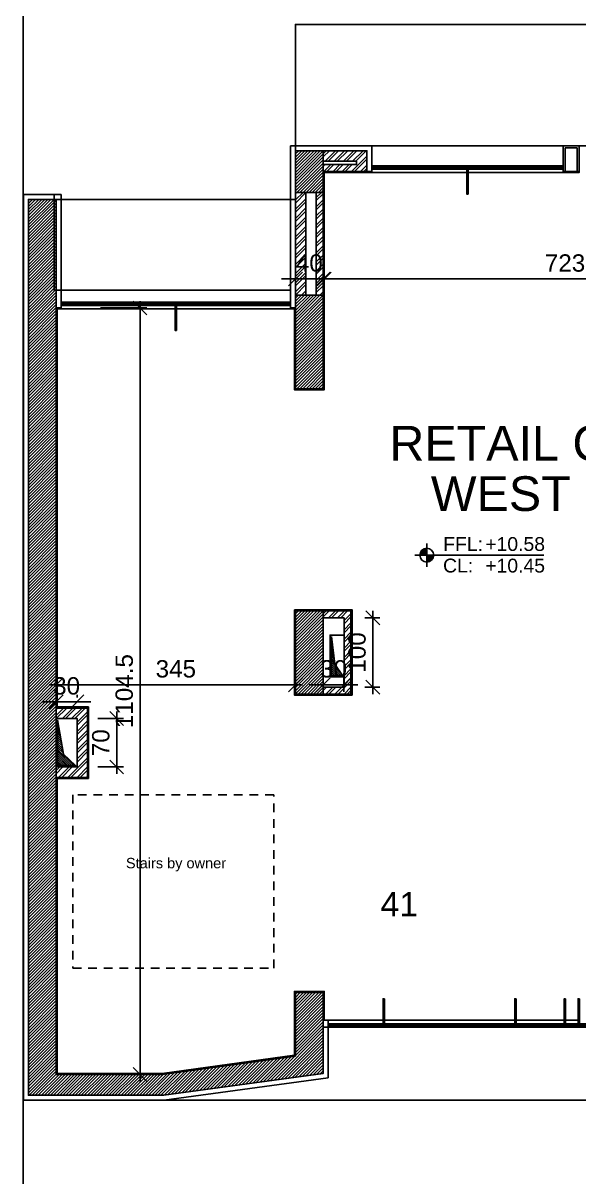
# Model space of a CAD drawing. Header units: inches. Extents: x -0.1 to 45.6, y -3.9 to 61.5.
# Drawn here: x 0 to 8.02, y 5.85 to 22.48 of the extents above; entities that cross this region are included whole.
import ezdxf
from ezdxf.enums import TextEntityAlignment as Align

# ---------------------------------------------------------------- set-up
doc = ezdxf.new("R2010")
doc.units = ezdxf.units.IN
doc.header["$MEASUREMENT"] = 0
doc.header["$PDMODE"] = 35
doc.header["$PDSIZE"] = 0.3
doc.linetypes.add('S-1ST$0$HIDDEN2', pattern=[0.1875, 0.125, -0.0625])
doc.layers.get('0').update_dxf_attribs({"linetype": 'CONTINUOUS'})
doc.layers.get('DEFPOINTS').update_dxf_attribs({"linetype": 'CONTINUOUS'})
for name, color, linetype in [('A-ALU', 9, 'CONTINUOUS'), ('A-ANNO-LEVL', 3, 'CONTINUOUS'), ('A-AREAS', 6, 'CONTINUOUS'), ('A-AREAS-TXT', 6, 'CONTINUOUS'), ('a-dim', 3, 'CONTINUOUS'), ('A-HATCH-CONC', 8, 'CONTINUOUS'), ('A-HATCH-WALL', 8, 'CONTINUOUS'), ('A-NOMENCLATURE', 3, 'CONTINUOUS'), ('A-PLASTER', 8, 'CONTINUOUS'), ('A-PROJECTION', 9, 'CONTINUOUS'), ('a-revetement', 1, 'CONTINUOUS'), ('a-shaft', 251, 'CONTINUOUS'), ('a-stru-fac', 200, 'CONTINUOUS'), ('a-text-red', 10, 'CONTINUOUS'), ('A-WALL', 4, 'CONTINUOUS'), ('Parcelle$0$N-PLOT', 5, 'CONTINUOUS'), ('S-1ST$0$A-SHAFT 1ST', 8, 'CONTINUOUS'), ('S-1ST$0$A-STR 1ST', 2, 'CONTINUOUS'), ('S-1ST$0$Parcelle$0$N-PLOT', 5, 'CONTINUOUS'), ('S-1ST$0$S-SLAB LIMIT 1ST', 1, 'CONTINUOUS'), ('S-SLAB LIMIT 1ST', 2, 'CONTINUOUS')]:
    doc.layers.add(name, color=color, linetype=linetype)
doc.styles.add('A100-STEXT', font='ARIAL.TTF', dxfattribs={"height": 0.25})
doc.styles.add('BLOCK', font='ARIAL.TTF', dxfattribs={"width": 0.8, "height": 0.25})
doc.dimstyles.new('A100-DIM', dxfattribs={"dimtxt": 0.25, "dimasz": 0.2, "dimexe": 0.1, "dimexo": 0.3, "dimgap": 0.1, "dimtad": 1, "dimlfac": 100, "dimrnd": 0.5, "dimdsep": 46, "dimtxsty": 'A100-STEXT', "dimblk1": 'OBLIQUE', "dimblk2": 'OBLIQUE', "dimsah": 1, "dimcen": -0.05, "dimdle": 0.1, "dimclrd": 15, "dimclre": 15, "dimclrt": 256, "dimadec": 0, "dimazin": 0, "dimtfac": 0.28, "dimtix": 1, "dimtmove": 2, "dimatfit": 3, "dimldrblk": 'OBLIQUE', "dimfxl": 0, "dimtolj": 1, "dimarcsym": 0})
pattern_1 = [(45, (-9e-11, -0.043868), (-0.022097087, 0.022097087), [])]
pattern_2 = [(45, (-2e-10, -0.04382), (-0.06629126, 0.06629126), []), (45, (0.04419, -0.04382), (-0.06629126, 0.06629126), [])]

# ---------------------------------------------------------------- blocks, each defined once
blk = doc.blocks.new('_OBLIQUE')
at = {"color": 0, "linetype": 'ByBlock'}
blk.add_line((-0.5, -0.5), (0.5, 0.5), dxfattribs=at)
blk = doc.blocks.new('*D134')
at = {"layer": 'a-dim', "color": 15, "lineweight": -2}
for p, q in [((11.578, 19.352), (11.578, 18.689)), ((4.343, 19.187), (4.343, 18.689)), ((4.243, 18.789), (11.678, 18.789))]:
    blk.add_line(p, q, dxfattribs=at)
at = {"layer": 'DEFPOINTS', "color": 0}
for p in [(11.578, 19.652), (4.343, 19.487), (11.578, 18.789)]:
    blk.add_point(p, dxfattribs=at)
at = {"layer": 'a-dim', "color": 15, "lineweight": -2, "xscale": 0.2, "yscale": 0.2, "zscale": 0.2, "rotation": 180}
blk.add_blockref('_OBLIQUE', (4.343, 18.789), dxfattribs=at)
at = {"layer": 'a-dim', "color": 15, "lineweight": -2, "xscale": 0.2, "yscale": 0.2, "zscale": 0.2}
blk.add_blockref('_OBLIQUE', (11.578, 18.789), dxfattribs=at)
at = {"layer": 'a-dim', "insert": (7.961, 19.017), "char_height": 0.25, "attachment_point": 5, "style": 'A100-STEXT'}
blk.add_mtext('\\A1;723.5', dxfattribs=at)
blk = doc.blocks.new('*D144')
at = {"layer": 'a-dim', "color": 15, "lineweight": -2}
for p, q in [((0.478, 12.906), (0.478, 12.796)), ((0.478, 12.696), (0.278, 12.696)), ((0.478, 12.696), (0.778, 12.696)), ((0.778, 12.756), (0.778, 12.796)), ((0.778, 12.696), (0.978, 12.696))]:
    blk.add_line(p, q, dxfattribs=at)
at = {"layer": 'DEFPOINTS', "color": 0}
for p in [(0.778, 12.696), (0.478, 12.606), (0.778, 12.456)]:
    blk.add_point(p, dxfattribs=at)
at = {"layer": 'a-dim', "color": 15, "lineweight": -2, "xscale": 0.2, "yscale": 0.2, "zscale": 0.2}
blk.add_blockref('_OBLIQUE', (0.478, 12.696), dxfattribs=at)
at = {"layer": 'a-dim', "color": 15, "lineweight": -2, "xscale": 0.2, "yscale": 0.2, "zscale": 0.2, "rotation": 180}
blk.add_blockref('_OBLIQUE', (0.778, 12.696), dxfattribs=at)
at = {"layer": 'a-dim', "insert": (0.628, 12.923), "char_height": 0.25, "attachment_point": 5, "style": 'A100-STEXT'}
blk.add_mtext('\\A1;30', dxfattribs=at)
blk = doc.blocks.new('*D145')
at = {"layer": 'a-dim', "color": 15, "lineweight": -2}
for p, q in [((0.478, 12.906), (0.478, 13.041)), ((3.928, 13.106), (3.928, 12.841)), ((0.378, 12.941), (4.028, 12.941))]:
    blk.add_line(p, q, dxfattribs=at)
at = {"layer": 'DEFPOINTS', "color": 0}
for p in [(3.928, 13.406), (3.928, 12.941), (0.478, 12.606)]:
    blk.add_point(p, dxfattribs=at)
at = {"layer": 'a-dim', "color": 15, "lineweight": -2, "xscale": 0.2, "yscale": 0.2, "zscale": 0.2, "rotation": 180}
blk.add_blockref('_OBLIQUE', (0.478, 12.941), dxfattribs=at)
at = {"layer": 'a-dim', "color": 15, "lineweight": -2, "xscale": 0.2, "yscale": 0.2, "zscale": 0.2}
blk.add_blockref('_OBLIQUE', (3.928, 12.941), dxfattribs=at)
at = {"layer": 'a-dim', "insert": (2.203, 13.169), "char_height": 0.25, "attachment_point": 5, "style": 'A100-STEXT'}
blk.add_mtext('\\A1;345', dxfattribs=at)
blk = doc.blocks.new('*D146')
at = {"layer": 'a-dim', "color": 15, "lineweight": -2}
for p, q in [((4.328, 13.106), (4.328, 12.841)), ((4.628, 13.106), (4.628, 12.841)), ((4.328, 12.941), (4.128, 12.941)), ((4.328, 12.941), (4.628, 12.941)), ((4.628, 12.941), (4.828, 12.941))]:
    blk.add_line(p, q, dxfattribs=at)
at = {"layer": 'DEFPOINTS', "color": 0}
for p in [(4.328, 13.406), (4.628, 13.406), (4.628, 12.941)]:
    blk.add_point(p, dxfattribs=at)
at = {"layer": 'a-dim', "color": 15, "lineweight": -2, "xscale": 0.2, "yscale": 0.2, "zscale": 0.2}
blk.add_blockref('_OBLIQUE', (4.328, 12.941), dxfattribs=at)
at = {"layer": 'a-dim', "color": 15, "lineweight": -2, "xscale": 0.2, "yscale": 0.2, "zscale": 0.2, "rotation": 180}
blk.add_blockref('_OBLIQUE', (4.628, 12.941), dxfattribs=at)
at = {"layer": 'a-dim', "insert": (4.478, 13.169), "char_height": 0.25, "attachment_point": 5, "style": 'A100-STEXT'}
blk.add_mtext('\\A1;30', dxfattribs=at)
blk = doc.blocks.new('*D147')
at = {"layer": 'a-dim', "color": 15, "lineweight": -2}
for p, q in [((1.687, 7.226), (1.687, 18.471)), ((1.116, 18.371), (1.787, 18.371)), ((1.116, 7.326), (1.787, 7.326))]:
    blk.add_line(p, q, dxfattribs=at)
at = {"layer": 'DEFPOINTS', "color": 0}
for p in [(0.816, 18.371), (1.687, 18.371), (0.816, 7.326)]:
    blk.add_point(p, dxfattribs=at)
at = {"layer": 'a-dim', "color": 15, "lineweight": -2, "xscale": 0.2, "yscale": 0.2, "zscale": 0.2}
for p, rotation in [((1.687, 18.371), 90), ((1.687, 7.326), 270)]:
    blk.add_blockref('_OBLIQUE', p, dxfattribs=dict(at, rotation=rotation))
at = {"layer": 'a-dim', "insert": (1.46, 12.849), "char_height": 0.25, "attachment_point": 5, "rotation": 90, "style": 'A100-STEXT'}
blk.add_mtext('\\A1;1104.5', dxfattribs=at)
blk = doc.blocks.new('*D148')
at = {"layer": 'a-dim', "color": 15, "lineweight": -2}
for p, q in [((1.35, 11.656), (1.35, 12.556)), ((1.078, 12.456), (1.45, 12.456)), ((1.078, 11.756), (1.45, 11.756))]:
    blk.add_line(p, q, dxfattribs=at)
at = {"layer": 'DEFPOINTS', "color": 0}
for p in [(0.778, 12.456), (1.35, 12.456), (0.778, 11.756)]:
    blk.add_point(p, dxfattribs=at)
at = {"layer": 'a-dim', "color": 15, "lineweight": -2, "xscale": 0.2, "yscale": 0.2, "zscale": 0.2}
for p, rotation in [((1.35, 12.456), 90), ((1.35, 11.756), 270)]:
    blk.add_blockref('_OBLIQUE', p, dxfattribs=dict(at, rotation=rotation))
at = {"layer": 'a-dim', "insert": (1.122, 12.106), "char_height": 0.25, "attachment_point": 5, "rotation": 90, "style": 'A100-STEXT'}
blk.add_mtext('\\A1;70', dxfattribs=at)
blk = doc.blocks.new('*D149')
at = {"layer": 'a-dim', "color": 15, "lineweight": -2}
for p, q in [((3.928, 18.789), (3.728, 18.789)), ((3.928, 18.856), (3.928, 18.889)), ((3.928, 18.789), (4.328, 18.789)), ((4.328, 18.856), (4.328, 18.889)), ((4.328, 18.789), (4.528, 18.789))]:
    blk.add_line(p, q, dxfattribs=at)
at = {"layer": 'DEFPOINTS', "color": 0}
for p in [(4.328, 18.789), (3.928, 18.556), (4.328, 18.556)]:
    blk.add_point(p, dxfattribs=at)
at = {"layer": 'a-dim', "color": 15, "lineweight": -2, "xscale": 0.2, "yscale": 0.2, "zscale": 0.2}
blk.add_blockref('_OBLIQUE', (3.928, 18.789), dxfattribs=at)
at = {"layer": 'a-dim', "color": 15, "lineweight": -2, "xscale": 0.2, "yscale": 0.2, "zscale": 0.2, "rotation": 180}
blk.add_blockref('_OBLIQUE', (4.328, 18.789), dxfattribs=at)
at = {"layer": 'a-dim', "insert": (4.128, 19.017), "char_height": 0.25, "attachment_point": 5, "style": 'A100-STEXT'}
blk.add_mtext('\\A1;40', dxfattribs=at)
blk = doc.blocks.new('*D150')
at = {"layer": 'a-dim', "color": 15, "lineweight": -2}
for p, q in [((5.045, 14.006), (5.045, 12.806)), ((4.928, 13.906), (5.145, 13.906)), ((4.928, 12.906), (5.145, 12.906))]:
    blk.add_line(p, q, dxfattribs=at)
at = {"layer": 'DEFPOINTS', "color": 0}
for p in [(4.628, 13.906), (4.628, 12.906), (5.045, 12.906)]:
    blk.add_point(p, dxfattribs=at)
at = {"layer": 'a-dim', "color": 15, "lineweight": -2, "xscale": 0.2, "yscale": 0.2, "zscale": 0.2}
for p, rotation in [((5.045, 13.906), 90), ((5.045, 12.906), 270)]:
    blk.add_blockref('_OBLIQUE', p, dxfattribs=dict(at, rotation=rotation))
at = {"layer": 'a-dim', "insert": (4.817, 13.406), "char_height": 0.25, "attachment_point": 5, "rotation": 90, "style": 'A100-STEXT'}
blk.add_mtext('\\A1;100', dxfattribs=at)
blk = doc.blocks.new('LVTAG_P')
for p, q in [((0, 0.00213), (0, -0.00213)), ((-0.00213, 0), (0.02113, 0))]:
    blk.add_line(p, q)
at = {"const_width": 0.00125}
for points in [[(0, 0.00062, 0.414214), (-0.00062, 0, 1)], [(0, -0.00062, 0.414214), (0.00062, 0, 1)]]:
    blk.add_lwpolyline(points, format="xyb", dxfattribs=at)
blk.add_circle((0, 0), 0.00125)
at = {"style": 'BLOCK'}
for s, p in [('FFL:', (0.00297, 0.00076)), ('CL:', (0.00294, -0.00312))]:
    blk.add_text(s, height=0.0025, dxfattribs=at).set_placement(p)
for p in [(0.01054, 0.00076), (0.01054, -0.00313)]:
    blk.add_attdef('+00.00', p, '', height=0.0025, dxfattribs=at)

msp = doc.modelspace()

# ---------------------------------------------------------------- hatches: boundary and pattern name
at = {"layer": 'A-HATCH-CONC'}
h = msp.add_hatch(dxfattribs=at)
h.set_pattern_fill('ANSI31', color=256, scale=0.25, style=0)
h.set_pattern_definition(pattern_1)
h.paths.add_polyline_path([(4.32837, 20.63613), (3.92837, 20.63613), (3.92837, 20.03613), (4.32837, 20.03613)])
h = msp.add_hatch(dxfattribs=at)
h.set_pattern_fill('ANSI31', color=256, scale=0.25, style=0)
h.set_pattern_definition(pattern_1)
h.paths.add_polyline_path([(0.47837, 19.93613), (0.07837, 19.93613), (0.07837, 7.02613), (2.02837, 7.02613), (4.32837, 7.33977), (4.32837, 8.50613), (3.92837, 8.50613), (3.92837, 7.588), (2.00801, 7.32613), (0.47837, 7.32613)])
h = msp.add_hatch(dxfattribs=at)
h.set_pattern_fill('ANSI31', color=256, scale=0.25, style=0)
h.set_pattern_definition(pattern_1)
h.paths.add_polyline_path([(4.32837, 18.55613), (3.92837, 18.55613), (3.92837, 17.20613), (4.32837, 17.20613)])
h = msp.add_hatch(dxfattribs=at)
h.set_pattern_fill('ANSI31', color=256, scale=0.25, style=0)
h.set_pattern_definition(pattern_1)
h.paths.add_polyline_path([(4.32837, 14.00613), (3.92837, 14.00613), (3.92837, 12.80613), (4.32837, 12.80613)])
at = {"layer": 'A-HATCH-WALL'}
h = msp.add_hatch(dxfattribs=at)
h.set_pattern_fill('ANSI32', color=256, scale=0.25, style=0)
h.set_pattern_definition(pattern_2)
h.paths.add_polyline_path([(4.95837, 20.63618), (4.32837, 20.63618), (4.32837, 20.48618), (4.80837, 20.48618), (4.80837, 20.43618), (4.32837, 20.43618), (4.32837, 20.33618), (4.95837, 20.33618)])
h = msp.add_hatch(dxfattribs=at)
h.set_pattern_fill('ANSI32', color=256, scale=0.25, style=0)
h.set_pattern_definition(pattern_2)
h.paths.add_polyline_path([(4.07837, 20.03618), (3.92837, 20.03618), (3.92837, 18.55618), (4.07837, 18.55618)])
h = msp.add_hatch(dxfattribs=at)
h.set_pattern_fill('ANSI32', color=256, scale=0.25, style=0)
h.set_pattern_definition(pattern_2)
h.paths.add_polyline_path([(4.32837, 20.03618), (4.22837, 20.03618), (4.22837, 18.55618), (4.32837, 18.55618)])
h = msp.add_hatch(dxfattribs=at)
h.set_pattern_fill('ANSI32', color=256, scale=0.25, style=0)
h.set_pattern_definition(pattern_2)
h.paths.add_polyline_path([(4.72837, 14.00618), (4.32837, 14.00618), (4.32837, 13.90618), (4.62837, 13.90618), (4.62837, 12.90618), (4.32837, 12.90618), (4.32837, 12.80618), (4.72837, 12.80618)])
h = msp.add_hatch(dxfattribs=at)
h.set_pattern_fill('ANSI32', color=256, scale=0.25, style=0)
h.set_pattern_definition(pattern_2)
h.paths.add_polyline_path([(0.92837, 12.60618), (0.47837, 12.60618), (0.47837, 12.45618), (0.77837, 12.45618), (0.77837, 11.75618), (0.47837, 11.75618), (0.47837, 11.60618), (0.92837, 11.60618)])
at = {"layer": 'a-shaft'}
h = msp.add_hatch(dxfattribs=at)
h.set_pattern_fill('_USER,_O', color=256, scale=0.02, angle=315, pattern_type=0)
h.set_pattern_definition([(315, (-338372.546732, -23742.315584), (0.0141421356237, 0.0141421356237), [])])
h.paths.add_polyline_path([(4.44837, 13.07613), (4.60837, 13.07613), (4.49784, 13.24014), (4.44837, 13.53613)])
h = msp.add_hatch(dxfattribs=at)
h.set_pattern_fill('_USER,_O', color=256, scale=0.02, angle=315, pattern_type=0)
h.set_pattern_definition([(315, (-338376.396732, -23743.415584), (0.0141421356237, 0.0141421356237), [])])
h.paths.add_polyline_path([(0.58365, 11.94014), (0.49837, 12.43613), (0.49837, 11.77613), (0.75837, 11.77613)])

# ---------------------------------------------------------------- linework, layer by layer
at = {"layer": 'A-ALU'}
for p, q in [((5.02837, 20.70613), (7.78837, 20.70613)), ((5.02837, 20.42113), (7.78837, 20.42113)), ((5.02837, 20.39613), (7.78837, 20.39613)), ((5.02837, 20.37113), (7.78837, 20.37113)), ((6.40837, 20.32113), (6.40837, 20.37113)), ((0.54837, 18.62613), (3.85837, 18.62613)), ((0.54837, 18.45613), (3.85837, 18.45613)), ((0.54837, 18.43113), (3.85837, 18.43113)), ((3.85837, 18.40613), (0.54837, 18.40613)), ((0.64837, 18.45613), (3.75837, 18.45613)), ((2.20337, 18.40613), (2.20337, 18.45613)), ((4.39837, 8.05613), (11.50837, 8.05613)), ((4.39837, 8.03113), (11.50837, 8.03113)), ((4.39837, 8.00613), (11.50837, 8.00613)), ((5.20087, 8.05613), (5.20087, 8.00613)), ((6.15087, 8.05613), (6.15087, 8.00613)), ((7.10087, 8.05613), (7.10087, 8.00613)), ((7.81337, 8.05613), (7.81337, 8.00613)), ((8.01337, 8.05613), (8.01337, 8.00613))]:
    msp.add_line(p, q, dxfattribs=at)
for points in [[(6.41837, 20.01113), (6.41837, 20.37113), (6.39837, 20.37113), (6.39837, 20.01113)], [(2.21337, 18.04613), (2.21337, 18.40613), (2.19337, 18.40613), (2.19337, 18.04613)], [(5.21087, 8.41613), (5.21087, 8.05613), (5.19087, 8.05613), (5.19087, 8.41613)], [(7.11087, 8.41613), (7.11087, 8.05613), (7.09087, 8.05613), (7.09087, 8.41613)], [(7.82337, 8.41613), (7.82337, 8.05613), (7.80337, 8.05613), (7.80337, 8.41613)], [(8.02337, 8.41613), (8.02337, 8.05613), (8.00337, 8.05613), (8.00337, 8.41613)]]:
    msp.add_lwpolyline(points, close=True, dxfattribs=at)
at = {"layer": 'A-AREAS'}
msp.add_lwpolyline([(0.00837, 20.00613), (0.44837, 20.00613), (0.44837, 18.62613), (3.85837, 18.62613), (3.85837, 20.70613), (11.94837, 20.70613), (11.94837, 18.22613), (11.65337, 18.22613), (11.65337, 17.05613), (11.72837, 17.05613), (11.72837, 8.00613), (11.50837, 8.00613), (11.50837, 6.95613), (2.03312, 6.95613), (0.00837, 6.95613)], close=True, dxfattribs=at)
at = {"layer": 'A-PLASTER'}
for p, q in [((0.54837, 18.35613), (0.54837, 18.37113)), ((3.85837, 18.35613), (3.85837, 18.37113))]:
    msp.add_line(p, q, dxfattribs=at)
for points in [[(3.85837, 18.35613), (3.91337, 18.35613), (3.91337, 17.19113), (4.34337, 17.19113), (4.34337, 20.32113), (5.02837, 20.32113), (5.02837, 20.33613)], [(7.78837, 20.33613), (7.78837, 20.32113), (8.01837, 20.32113), (8.01837, 20.33613)], [(4.34337, 8.10613), (4.34337, 8.52113), (3.91337, 8.52113), (3.91337, 7.60109), (2.00699, 7.34113), (0.49337, 7.34113), (0.49337, 11.59113), (0.94337, 11.59113), (0.94337, 12.62113), (0.49337, 12.62113), (0.49337, 18.35613), (0.54837, 18.35613)]]:
    msp.add_lwpolyline(points, dxfattribs=at)
msp.add_lwpolyline([(3.91337, 14.02113), (4.74337, 14.02113), (4.74337, 12.79113), (3.91337, 12.79113)], close=True, dxfattribs=at)
at = {"layer": 'A-PROJECTION'}
for p, q in [((5.02837, 20.32113), (7.78837, 20.32113)), ((0.54837, 18.35613), (3.85837, 18.35613)), ((4.39837, 8.10613), (5.19087, 8.10613)), ((5.21087, 8.10613), (7.09087, 8.10613)), ((7.11087, 8.10613), (7.80337, 8.10613)), ((7.82337, 8.10613), (8.00337, 8.10613))]:
    msp.add_line(p, q, dxfattribs=at)
at = {"layer": 'a-revetement'}
for p, q in [((3.85837, 18.37113), (3.85837, 20.70613)), ((3.85837, 20.70613), (5.02837, 20.70613)), ((5.02837, 20.70613), (5.02837, 20.33613)), ((5.02837, 20.33613), (4.95837, 20.33613)), ((0.00837, 6.95613), (0.00837, 20.00613)), ((0.54837, 20.00613), (0.00837, 20.00613)), ((0.54837, 20.00613), (0.54837, 18.37113)), ((0.54837, 18.37113), (0.47837, 18.37113)), ((3.85837, 18.37113), (3.92837, 18.37113)), ((4.32837, 8.10613), (4.39837, 8.10613)), ((4.39837, 8.10613), (4.39837, 7.27867)), ((4.39837, 7.27867), (2.03312, 6.95613)), ((2.03312, 6.95613), (0.00837, 6.95613))]:
    msp.add_line(p, q, dxfattribs=at)
msp.add_lwpolyline([(8.01837, 20.70613), (7.78837, 20.70613), (7.78837, 20.33613), (8.01837, 20.33613), (8.01837, 20.70613)], dxfattribs=at)
at = {"layer": 'a-shaft'}
for points in [[(4.44837, 13.63613), (4.49784, 13.24014), (4.60837, 13.07613), (4.44837, 13.07613), (4.44837, 13.63613)], [(0.49837, 12.43613), (0.58365, 11.94014), (0.75837, 11.77613), (0.49837, 11.77613), (0.49837, 12.43613)]]:
    msp.add_lwpolyline(points, dxfattribs=at)
at = {"layer": 'a-stru-fac'}
msp.add_lwpolyline([(7.98837, 20.67613), (7.81837, 20.67613), (7.81837, 20.33613), (7.98837, 20.33613)], close=True, dxfattribs=at)
at = {"layer": 'A-WALL'}
for p, q in [((3.92837, 18.55613), (3.92837, 20.03613)), ((4.07837, 18.55613), (4.07837, 20.03613)), ((4.22837, 18.55613), (4.22837, 20.03613)), ((4.32837, 18.55613), (4.32837, 20.03613)), ((4.32837, 14.00613), (4.72837, 14.00613)), ((4.72837, 12.80613), (4.72837, 14.00613)), ((4.32837, 13.90613), (4.62837, 13.90613)), ((4.62837, 12.90613), (4.62837, 13.90613)), ((4.32837, 12.90613), (4.62837, 12.90613)), ((4.32837, 12.80613), (4.72837, 12.80613)), ((0.92837, 12.60613), (0.47837, 12.60613)), ((0.92837, 11.60613), (0.92837, 12.60613)), ((0.77837, 12.45613), (0.47837, 12.45613)), ((0.77837, 11.75613), (0.77837, 12.45613)), ((0.47837, 11.75613), (0.77837, 11.75613)), ((0.92837, 11.60613), (0.47837, 11.60613))]:
    msp.add_line(p, q, dxfattribs=at)
for points in [[(4.32837, 20.63613), (4.95837, 20.63613), (4.95837, 20.33613), (4.32837, 20.33613)], [(4.32837, 20.48613), (4.80837, 20.48613), (4.80837, 20.43613), (4.32837, 20.43613)]]:
    msp.add_lwpolyline(points, dxfattribs=at)
at = {"layer": 'Parcelle$0$N-PLOT'}
msp.add_lwpolyline([(0, -0.04387), (38.90837, -0.04387, 0.41421356), (41.90837, 2.95613), (41.90837, 55.41076, 0.4229554), (38.81912, 58.40943), (0, 57.25407)], format="xyb", close=True, dxfattribs=at)
at = {"layer": 'S-1ST$0$A-SHAFT 1ST'}
for points in [[(4.42837, 13.05613), (4.62837, 13.05613), (4.62837, 13.65613), (4.42837, 13.65613)], [(0.47837, 11.75613), (0.77837, 11.75613), (0.77837, 12.45613), (0.47837, 12.45613)]]:
    msp.add_lwpolyline(points, close=True, dxfattribs=at)
at = {"layer": 'S-1ST$0$A-SHAFT 1ST', "linetype": 'S-1ST$0$HIDDEN2'}
msp.add_lwpolyline([(0.7154, 11.35613), (0.7154, 8.85613), (3.6154, 8.85613), (3.6154, 11.35613)], close=True, dxfattribs=at)
at = {"layer": 'S-1ST$0$A-STR 1ST'}
for p, q in [((4.32837, 8.50613), (3.92837, 8.50613)), ((4.32837, 7.33977), (4.32837, 8.50613)), ((3.92837, 7.28522), (4.32837, 7.33977))]:
    msp.add_line(p, q, dxfattribs=at)
for points in [[(3.92837, 20.63613), (3.92837, 20.03613), (4.32837, 20.03613), (4.32837, 20.63613)], [(3.92837, 7.588), (2.00801, 7.32613), (0.47837, 7.32613), (0.47837, 19.93613), (0.07837, 19.93613), (0.07837, 7.02613), (2.02837, 7.02613), (4.32837, 7.33977), (4.32837, 8.50613), (3.92837, 8.50613)], [(3.92837, 18.55613), (3.92837, 17.20613), (4.32837, 17.20613), (4.32837, 18.55613)], [(4.32837, 17.20613), (3.92837, 17.20613), (3.92837, 18.55613), (4.32837, 18.55613)], [(3.92837, 14.00613), (4.32837, 14.00613), (4.32837, 12.80613), (3.92837, 12.80613)]]:
    msp.add_lwpolyline(points, close=True, dxfattribs=at)
at = {"layer": 'S-1ST$0$Parcelle$0$N-PLOT'}
msp.add_lwpolyline([(0, -0.04387), (38.90837, -0.04387, 0.41421356), (41.90837, 2.95613), (41.90837, 55.41076, 0.4229554), (38.81912, 58.40943), (0, 57.25407)], format="xyb", close=True, dxfattribs=at)
at = {"layer": 'S-1ST$0$S-SLAB LIMIT 1ST'}
msp.add_lwpolyline([(26.70837, 22.45613), (3.92837, 22.45613), (3.92837, 19.93613), (0.07837, 19.93613), (0.07837, 7.02613), (2.02837, 7.02613), (4.32837, 7.33977), (4.32837, 8.00613), (11.57837, 8.00613), (11.57837, 7.00613), (15.77837, 7.00613), (15.77837, 7.00613), (15.77837, 8.00613), (23.02837, 8.00613)], dxfattribs=at)
at = {"layer": 'S-SLAB LIMIT 1ST'}
msp.add_lwpolyline([(0.00837, 20.00613), (0.00837, 20.00613)], dxfattribs=at)

# ---------------------------------------------------------------- block references
at = {"layer": 'A-ANNO-LEVL'}
ref = msp.add_blockref('LVTAG_P', (5.8211, 14.80846), dxfattribs=dict(at, xscale=80, yscale=80, zscale=80))
ref.add_attrib('+00.00', '+10.58', (6.66451, 14.86917), dxfattribs={"layer": '0', "height": 0.2, "rotation": 360, "style": 'BLOCK'})
ref.add_attrib('+00.00', '+10.45', (6.66451, 14.55816), dxfattribs={"layer": '0', "height": 0.2, "rotation": 360, "style": 'BLOCK'})

# ---------------------------------------------------------------- texts
at = {"layer": 'A-AREAS-TXT', "style": 'A100-STEXT'}
msp.add_text('41', height=0.35, dxfattribs=at).set_placement((5.4252, 9.60384), align=Align.CENTER)
at = {"layer": 'A-NOMENCLATURE', "color": 2, "style": 'A100-STEXT'}
for s, p in [('RETAIL C', (6.85417, 16.42214)), ('WEST', (6.88888, 15.69563))]:
    msp.add_text(s, height=0.5, dxfattribs=at).set_placement(p, align=Align.MIDDLE)
at = {"layer": 'a-text-red', "insert": (2.20531, 10.44648), "char_height": 0.15, "width": 7.586, "attachment_point": 2, "style": 'A100-STEXT'}
msp.add_mtext('Stairs by owner', dxfattribs=at)

# ---------------------------------------------------------------- dimensions: what is measured, and where the dimension line sits
at = {"layer": 'a-dim'}
for base, p1, p2, picture, middle in [((11.57837, 18.78937), (4.34337, 19.48682), (11.57837, 19.65182), '*D134', (7.96087, 19.0171)), ((4.32837, 18.78937), (3.92837, 18.55613), (4.32837, 18.55613), '*D149', (4.12837, 19.01702)), ((3.92837, 12.94124), (0.47837, 12.60613), (3.92837, 13.40613), '*D145', (2.20337, 13.16897)), ((4.62837, 12.94124), (4.32837, 13.40613), (4.62837, 13.40613), '*D146', (4.47837, 13.16897)), ((0.77837, 12.69551), (0.47837, 12.60613), (0.77837, 12.45613), '*D144', (0.62837, 12.92324))]:
    dim = msp.add_linear_dim(base=base, p1=p1, p2=p2, dimstyle='A100-DIM', dxfattribs=at)
    dim.commit()
    dim.dimension.update_dxf_attribs({"geometry": picture, "text_midpoint": middle})
for base, p1, p2, picture, middle in [((1.68722, 18.37113), (0.81572, 7.32613), (0.81572, 18.37113), '*D147', (1.45958, 12.84863)), ((5.0446, 12.90613), (4.62837, 13.90613), (4.62837, 12.90613), '*D150', (4.81696, 13.40613)), ((1.34987, 12.45613), (0.77837, 11.75613), (0.77837, 12.45613), '*D148', (1.12223, 12.10613))]:
    dim = msp.add_linear_dim(base=base, p1=p1, p2=p2, angle=90, dimstyle='A100-DIM', dxfattribs=at)
    dim.commit()
    dim.dimension.update_dxf_attribs({"geometry": picture, "text_midpoint": middle})

doc.saveas('drawing.dxf')
